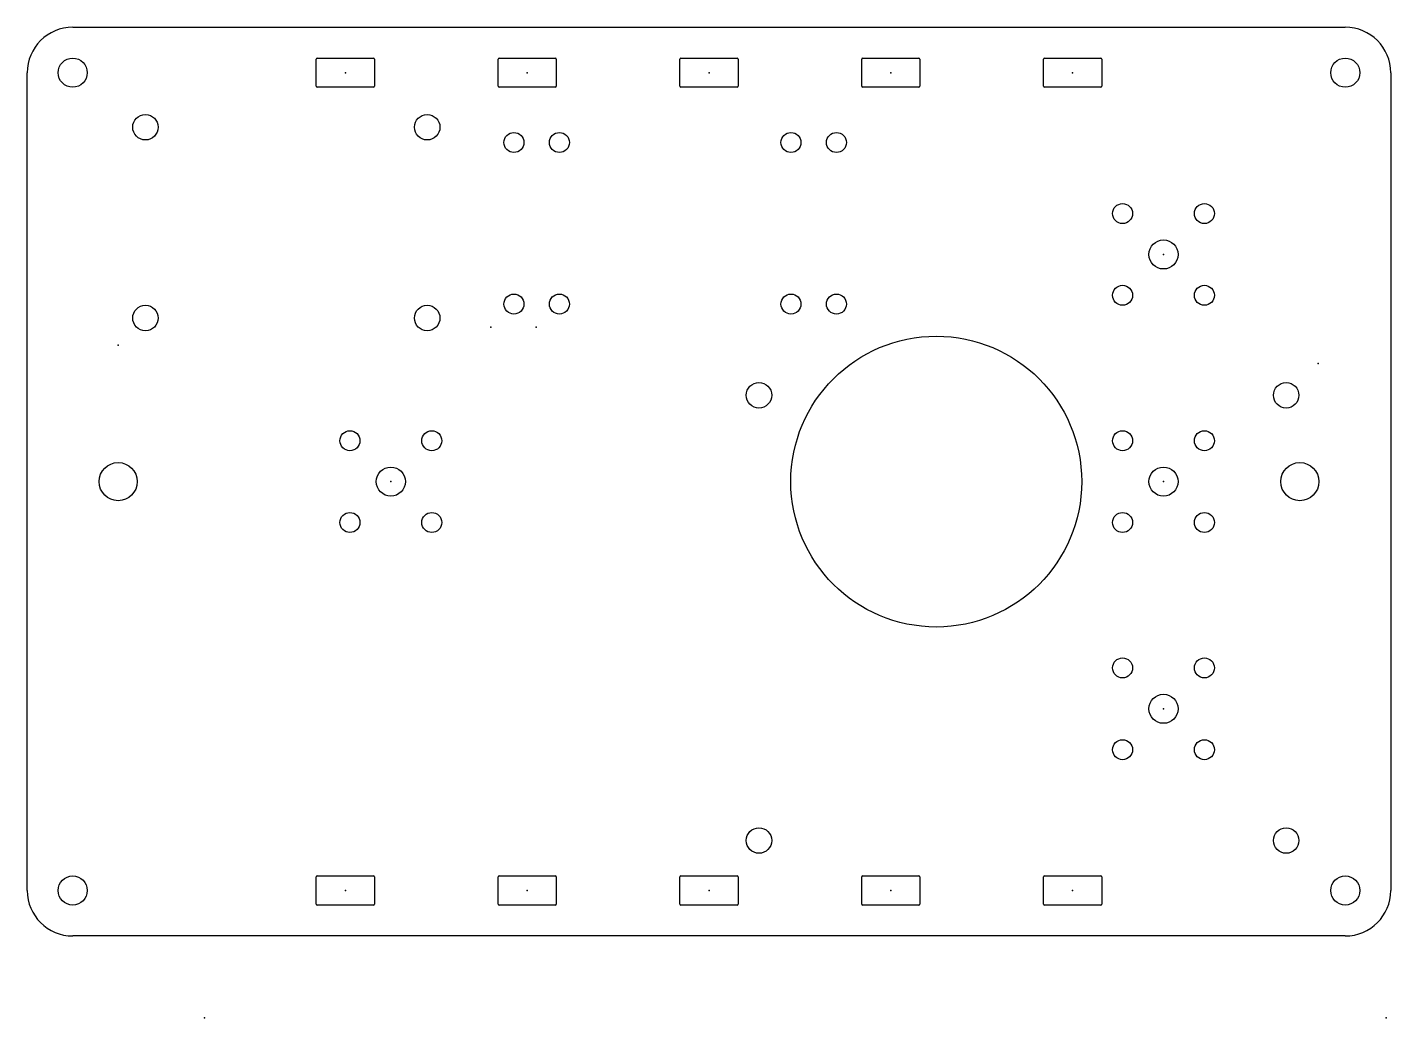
# Model space of a CAD drawing. Extents: x 0 to 150, y -9 to 100.
import ezdxf

# ---------------------------------------------------------------- set-up
doc = ezdxf.new("R2010")
doc.units = 0
doc.layers.add('20', color=7, linetype='CONTINUOUS')
doc.layers.add('23', color=7, linetype='CONTINUOUS')

msp = doc.modelspace()

# ---------------------------------------------------------------- linework, layer by layer
at = {"layer": '20'}
for p, q in [((5, 100), (145, 100)), ((31.8, 93.5), (31.8, 96.5)), ((31.9, 96.6), (38.1, 96.6)), ((38.2, 96.5), (38.2, 93.5)), ((51.8, 93.5), (51.8, 96.5)), ((51.9, 96.6), (58.1, 96.6)), ((58.2, 96.5), (58.2, 93.5)), ((71.8, 93.5), (71.8, 96.5)), ((71.9, 96.6), (78.1, 96.6)), ((78.2, 96.5), (78.2, 93.5)), ((91.8, 93.5), (91.8, 96.5)), ((91.9, 96.6), (98.1, 96.6)), ((98.2, 96.5), (98.2, 93.5)), ((111.8, 93.5), (111.8, 96.5)), ((111.9, 96.6), (118.1, 96.6)), ((118.2, 96.5), (118.2, 93.5)), ((0, 5), (0, 95)), ((150, 95), (150, 5)), ((38.1, 93.4), (31.9, 93.4)), ((58.1, 93.4), (51.9, 93.4)), ((78.1, 93.4), (71.9, 93.4)), ((98.1, 93.4), (91.9, 93.4)), ((118.1, 93.4), (111.9, 93.4)), ((31.8, 3.5), (31.8, 6.5)), ((31.9, 6.6), (38.1, 6.6)), ((38.2, 6.5), (38.2, 3.5)), ((51.8, 3.5), (51.8, 6.5)), ((51.9, 6.6), (58.1, 6.6)), ((58.2, 6.5), (58.2, 3.5)), ((71.8, 3.5), (71.8, 6.5)), ((71.9, 6.6), (78.1, 6.6)), ((78.2, 6.5), (78.2, 3.5)), ((91.8, 3.5), (91.8, 6.5)), ((91.9, 6.6), (98.1, 6.6)), ((98.2, 6.5), (98.2, 3.5)), ((111.8, 3.5), (111.8, 6.5)), ((111.9, 6.6), (118.1, 6.6)), ((118.2, 6.5), (118.2, 3.5)), ((38.1, 3.4), (31.9, 3.4)), ((58.1, 3.4), (51.9, 3.4)), ((78.1, 3.4), (71.9, 3.4)), ((98.1, 3.4), (91.9, 3.4)), ((118.1, 3.4), (111.9, 3.4)), ((145, 0), (5, 0))]:
    msp.add_line(p, q, dxfattribs=at)
for centre, radius in [((5, 95), 1.6), ((145, 95), 1.6), ((13, 89), 1.4), ((44, 89), 1.4), ((53.54, 87.32), 1.1), ((58.54, 87.32), 1.1), ((84.02, 87.32), 1.1), ((89.02, 87.32), 1.1), ((120.5, 79.5), 1.1), ((129.5, 79.5), 1.1), ((125, 75), 1.6), ((53.54, 69.54), 1.1), ((58.54, 69.54), 1.1), ((84.02, 69.54), 1.1), ((89.02, 69.54), 1.1), ((120.5, 70.5), 1.1), ((129.5, 70.5), 1.1), ((13, 68), 1.4), ((44, 68), 1.4), ((100, 50), 16), ((80.5, 59.5), 1.4), ((138.5, 59.5), 1.4), ((35.5, 54.5), 1.1), ((44.5, 54.5), 1.1), ((120.5, 54.5), 1.1), ((129.5, 54.5), 1.1), ((10, 50), 2.1), ((40, 50), 1.6), ((125, 50), 1.6), ((140, 50), 2.1), ((35.5, 45.5), 1.1), ((44.5, 45.5), 1.1), ((120.5, 45.5), 1.1), ((129.5, 45.5), 1.1), ((120.5, 29.5), 1.1), ((129.5, 29.5), 1.1), ((125, 25), 1.6), ((120.5, 20.5), 1.1), ((129.5, 20.5), 1.1), ((80.5, 10.5), 1.4), ((138.5, 10.5), 1.4), ((5, 5), 1.6), ((145, 5), 1.6)]:
    msp.add_circle(centre, radius, dxfattribs=at)
for centre, radius, start, end in [((5, 95), 5, 90, 180), ((145, 95), 5, 0, 90), ((31.9, 96.5), 0.1, 90, 180), ((38.1, 96.5), 0.1, 0, 90), ((51.9, 96.5), 0.1, 90, 180), ((58.1, 96.5), 0.1, 0, 90), ((71.9, 96.5), 0.1, 90, 180), ((78.1, 96.5), 0.1, 0, 90), ((91.9, 96.5), 0.1, 90, 180), ((98.1, 96.5), 0.1, 0, 90), ((111.9, 96.5), 0.1, 90, 180), ((118.1, 96.5), 0.1, 0, 90), ((31.9, 93.5), 0.1, 180, 270), ((38.1, 93.5), 0.1, 270, 0), ((51.9, 93.5), 0.1, 180, 270), ((58.1, 93.5), 0.1, 270, 0), ((71.9, 93.5), 0.1, 180, 270), ((78.1, 93.5), 0.1, 270, 0), ((91.9, 93.5), 0.1, 180, 270), ((98.1, 93.5), 0.1, 270, 0), ((111.9, 93.5), 0.1, 180, 270), ((118.1, 93.5), 0.1, 270, 0), ((31.9, 6.5), 0.1, 90, 180), ((38.1, 6.5), 0.1, 0, 90), ((51.9, 6.5), 0.1, 90, 180), ((58.1, 6.5), 0.1, 0, 90), ((71.9, 6.5), 0.1, 90, 180), ((78.1, 6.5), 0.1, 0, 90), ((91.9, 6.5), 0.1, 90, 180), ((98.1, 6.5), 0.1, 0, 90), ((111.9, 6.5), 0.1, 90, 180), ((118.1, 6.5), 0.1, 0, 90), ((5, 5), 5, 180, 270), ((145, 5), 5, 270, 0), ((31.9, 3.5), 0.1, 180, 270), ((38.1, 3.5), 0.1, 270, 0), ((51.9, 3.5), 0.1, 180, 270), ((58.1, 3.5), 0.1, 270, 0), ((71.9, 3.5), 0.1, 180, 270), ((78.1, 3.5), 0.1, 270, 0), ((91.9, 3.5), 0.1, 180, 270), ((98.1, 3.5), 0.1, 270, 0), ((111.9, 3.5), 0.1, 180, 270), ((118.1, 3.5), 0.1, 270, 0)]:
    msp.add_arc(centre, radius, start, end, dxfattribs=at)
at = {"layer": '23'}
for p in [(35, 95), (55, 95), (75, 95), (95, 95), (115, 95), (125, 75), (51, 67), (56, 67), (10, 65), (142, 63), (40, 50), (125, 50), (125, 25), (35, 5), (55, 5), (75, 5), (95, 5), (115, 5), (19.5, -9), (149.5, -9)]:
    msp.add_point(p, dxfattribs=at)

doc.saveas('drawing.dxf')
